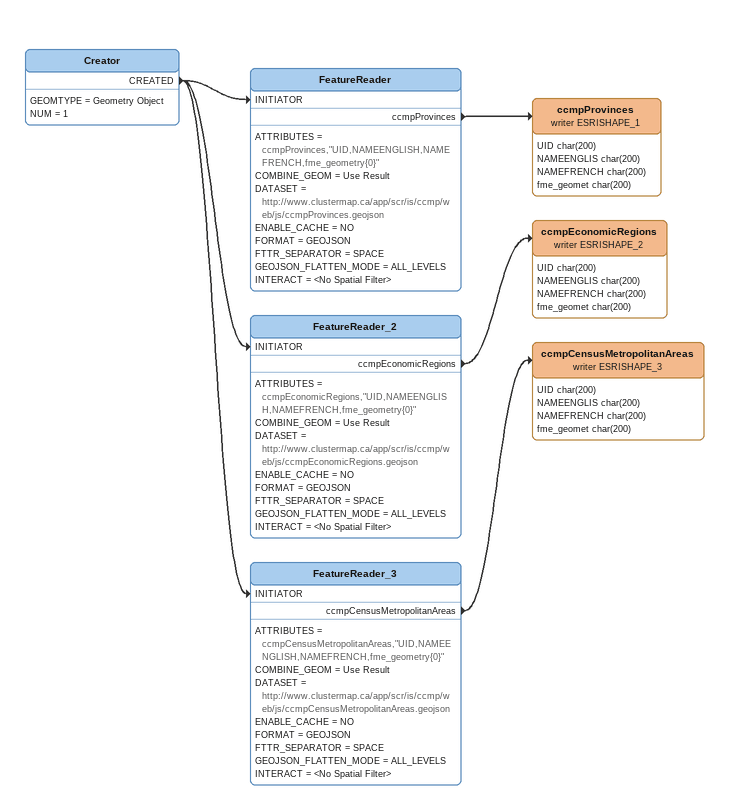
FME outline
Creator
    GEOMTYPE = Geometry Object
    NUM = 1
    CREATED -> FeatureReader [INITIATOR]
    CREATED -> FeatureReader_2 [INITIATOR]
    CREATED -> FeatureReader_3 [INITIATOR]
FeatureReader
    ATTRIBUTES = ccmpProvinces,"UID,NAMEENGLISH,NAMEFRENCH,fme_geometry{0}"
    COMBINE_GEOM = Use Result
    DATASET = http://www.clustermap.ca/app/scr/is/ccmp/web/js/ccmpProvinces.geojson
    ENABLE_CACHE = NO
    FORMAT = GEOJSON
    FTTR_SEPARATOR = SPACE
    GEOJSON_FLATTEN_MODE = ALL_LEVELS
    INTERACT = <No Spatial Filter>
    ccmpProvinces -> ccmpProvinces (writer ESRISHAPE_1)
ccmpProvinces (writer ESRISHAPE_1)
    attributes: UID char(200), NAMEENGLIS char(200), NAMEFRENCH char(200), fme_geomet char(200)
FeatureReader_2
    ATTRIBUTES = ccmpEconomicRegions,"UID,NAMEENGLISH,NAMEFRENCH,fme_geometry{0}"
    COMBINE_GEOM = Use Result
    DATASET = http://www.clustermap.ca/app/scr/is/ccmp/web/js/ccmpEconomicRegions.geojson
    ENABLE_CACHE = NO
    FORMAT = GEOJSON
    FTTR_SEPARATOR = SPACE
    GEOJSON_FLATTEN_MODE = ALL_LEVELS
    INTERACT = <No Spatial Filter>
    ccmpEconomicRegions -> ccmpEconomicRegions (writer ESRISHAPE_2)
ccmpEconomicRegions (writer ESRISHAPE_2)
    attributes: UID char(200), NAMEENGLIS char(200), NAMEFRENCH char(200), fme_geomet char(200)
FeatureReader_3
    ATTRIBUTES = ccmpCensusMetropolitanAreas,"UID,NAMEENGLISH,NAMEFRENCH,fme_geometry{0}"
    COMBINE_GEOM = Use Result
    DATASET = http://www.clustermap.ca/app/scr/is/ccmp/web/js/ccmpCensusMetropolitanAreas.geojson
    ENABLE_CACHE = NO
    FORMAT = GEOJSON
    FTTR_SEPARATOR = SPACE
    GEOJSON_FLATTEN_MODE = ALL_LEVELS
    INTERACT = <No Spatial Filter>
    ccmpCensusMetropolitanAreas -> ccmpCensusMetropolitanAreas (writer ESRISHAPE_3)
ccmpCensusMetropolitanAreas (writer ESRISHAPE_3)
    attributes: UID char(200), NAMEENGLIS char(200), NAMEFRENCH char(200), fme_geomet char(200)
